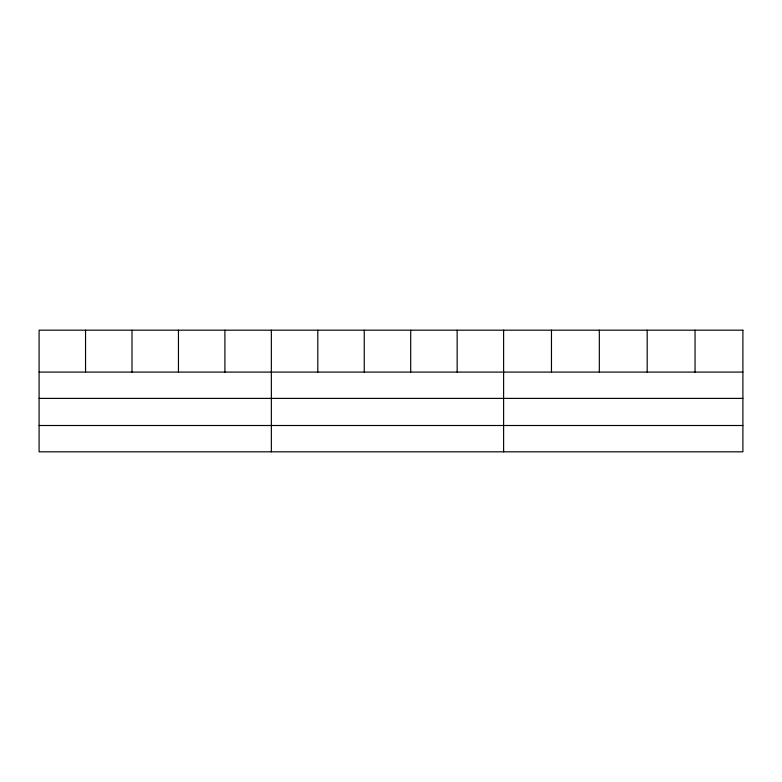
<?xml version="1.0" encoding="UTF-8"?>
<svg xmlns="http://www.w3.org/2000/svg" width="782" height="782" viewBox="0 0 782 782"><rect width="100%" height="100%" fill="white"/><g stroke="black" fill="none" stroke-linecap="round" stroke-linejoin="round"><path stroke-width="1.17" d="M39.1 372.085L742.9 372.085M39.1 398.39L742.9 398.39M39.1 425.506L742.9 425.506M695.042 330.18L695.042 372.085M647.183 330.18L647.183 372.085M599.325 330.18L599.325 372.085M551.466 330.18L551.466 372.085M503.608 330.18L503.608 451.82M457.157 330.18L457.157 372.085M410.706 330.18L410.706 372.085M364.256 330.18L364.256 372.085M317.805 330.18L317.805 372.085M271.354 330.18L271.354 451.82M224.903 330.18L224.903 372.085M178.452 330.18L178.452 372.085M132.002 330.18L132.002 372.085M85.551 330.18L85.551 372.085M742.9 330.18L39.1 330.18L39.1 451.82L742.9 451.82L742.9 330.18"/></g></svg>
